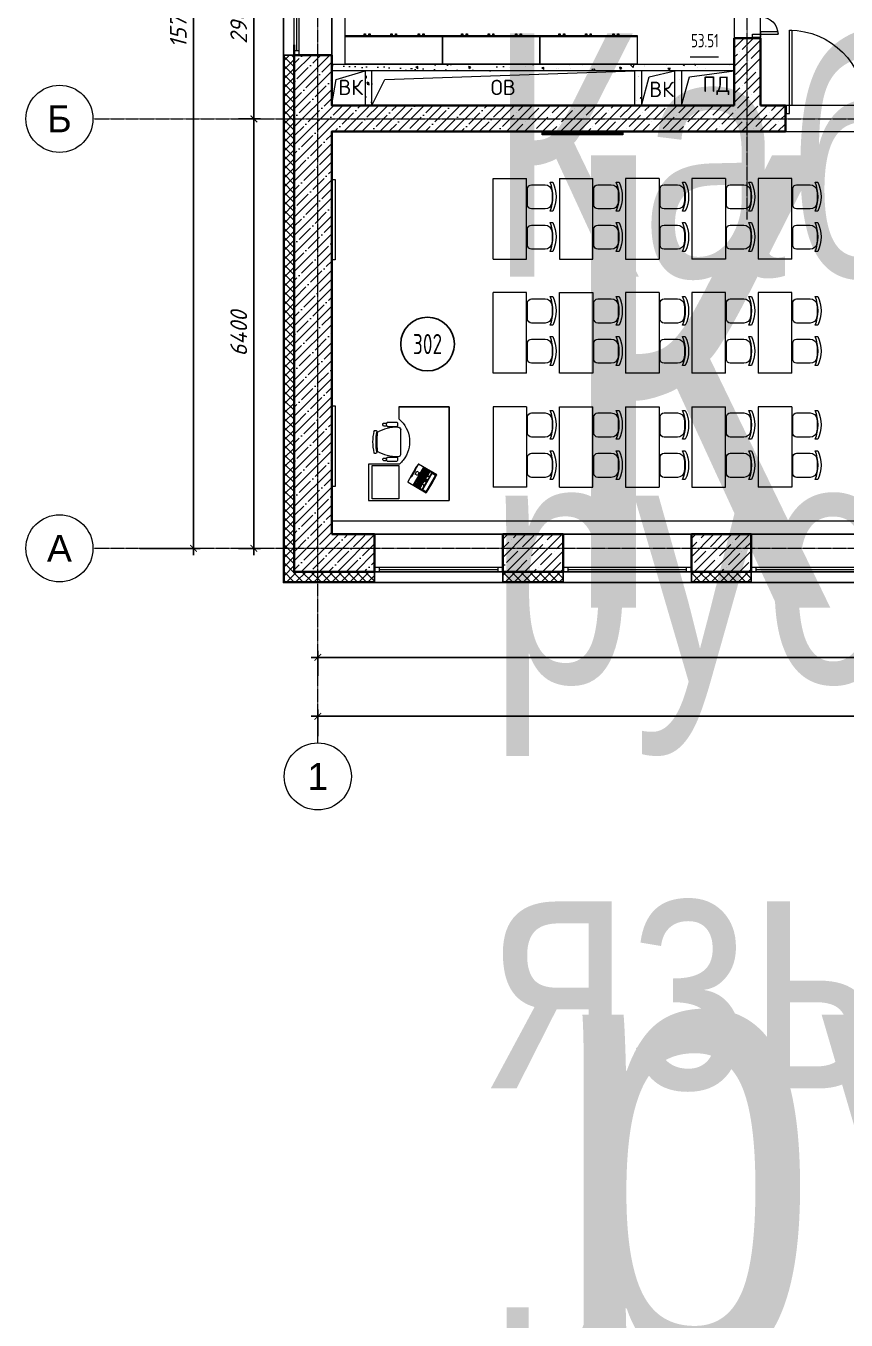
# Model space of a CAD drawing. Header units: millimetres. Extents: x 0 to 168960, y -92093 to 443706.
# Drawn here: x 844 to 13067, y 292703 to 311988 of the extents above; entities that cross this region are included whole.
import ezdxf
from ezdxf.enums import TextEntityAlignment as Align

# ---------------------------------------------------------------- set-up
doc = ezdxf.new("R2018")
doc.units = ezdxf.units.MM
doc.linetypes.add('осевая', pattern=[50.8, 31.75, -6.35, 6.35, -6.35])
for name, color, linetype, lineweight in [('_0', 7, 'Continuous', 15), ('АР_Двери', 250, 'Continuous', 9), ('АР_Названия помещений', 124, 'Continuous', 5), ('АР_Номер помещения', 1, 'Continuous', 25), ('АР_Окна БЛОК', 250, 'Continuous', 13), ('АР_Помещения_площадь', 19, 'Continuous', 9), ('Основная ГКЛ', 250, 'Continuous', 9)]:
    doc.layers.add(name, color=color, linetype=linetype, lineweight=lineweight)
doc.layers.add('АР_Сущ.Несущая стена', color=7, linetype='Continuous')
doc.styles.add('ISOCPEUR', font='isocpeur.ttf', dxfattribs={"height": 175})
doc.styles.add('PDF ISOCPEUR', font='isocpeur.ttf')
doc.styles.get("Standard").update_dxf_attribs({"font": 'arial.ttf'})
doc.styles.add('Текст_М100', font='GOST_Common Italic.ttf', dxfattribs={"height": 250})
doc.dimstyles.new('Размеры_М100', dxfattribs={"dimtxt": 250, "dimasz": 100, "dimexe": 100, "dimexo": 100, "dimgap": 100, "dimtad": 1, "dimrnd": 5, "dimtxsty": 'Текст_М100', "dimblk": 'ARCHTICK', "dimcen": 250, "dimdle": 100, "dimadec": 0, "dimazin": 2, "dimtfac": 1, "dimtmove": 1, "dimatfit": 3, "dimfxl": 1, "dimarcsym": 0})

# ---------------------------------------------------------------- blocks, each defined once
blk = doc.blocks.new('ОКНО 1910')
at = {"layer": 'АР_Окна БЛОК', "color": 8, "ltscale": 0.1}
for points in [[(178763, -124525), (180673, -124525), (180673, -125085), (178763, -125085)], [(178763, -125015), (180673, -125015), (180673, -125085), (178763, -125085)], [(178763, -125015), (178833, -125015), (178833, -125085), (178763, -125085)], [(180603, -125015), (180673, -125015), (180673, -125085), (180603, -125085)]]:
    blk.add_lwpolyline(points, close=True, dxfattribs=at)
blk.add_lwpolyline([(178833, -125050), (180603, -125050)], dxfattribs=at)
blk = doc.blocks.new('3 ЭТАЖ')
at = {"layer": 'АР_Сущ.Несущая стена', "lineweight": 13, "ltscale": 10000}
h = blk.add_hatch(dxfattribs=at)
h.set_pattern_fill('ANSI35', color=8, scale=30)
h.set_pattern_definition([(45, (0, 65599.53), (-134.70384, 134.70384), []), (45, (134.7, 65599.53), (-134.70384, 134.70384), [238.125, -47.625, 0, -47.625])])
h.paths.add_polyline_path([(113713, -51785), (113154, -51785), (113153, -59485), (114353, -59485), (114353, -58925), (113713, -58925), (113713, -52925), (120475, -52925), (120475, -52535), (120103, -52535), (120103, -51535), (119713, -51535), (119713, -52535), (113713, -52535)])
at = {"layer": 'АР_Сущ.Несущая стена', "ltscale": 0.1}
h = blk.add_hatch(dxfattribs=at)
h.set_pattern_fill('ANSI37', color=8, scale=30)
h.set_pattern_definition([(45, (-64451.61, 65599.53), (-67.35192, 67.35192), []), (135, (-64451.61, 65599.53), (-67.35192, -67.35192), [])])
h.paths.add_polyline_path([(114353, -59485), (113153, -59485), (113148, -51785), (112998, -51785), (113003, -59635), (114353, -59635)])
at = {"layer": 'АР_Сущ.Несущая стена', "lineweight": 13, "ltscale": 10000}
h = blk.add_hatch(dxfattribs=at)
h.set_pattern_fill('ANSI35', color=8, scale=30)
h.set_pattern_definition([(45, (-61600, 65599.53), (-134.70384, 134.70384), []), (45, (-61465.3, 65599.53), (-134.70384, 134.70384), [238.125, -47.625, 0, -47.625])])
h.paths.add_polyline_path([(117163, -59130), (116273, -59130), (116273, -59485), (117163, -59485), (117163, -59415)])
h.paths.add_polyline_path([(117163, -58925), (116273, -58925), (116273, -59130), (117163, -59130)])
h = blk.add_hatch(dxfattribs=at)
h.set_pattern_fill('ANSI35', color=8, scale=30)
h.set_pattern_definition([(45, (-58800, 65599.53), (-134.70384, 134.70384), []), (45, (-58665.3, 65599.53), (-134.70384, 134.70384), [238.125, -47.625, 0, -47.625])])
h.paths.add_polyline_path([(119963, -59130), (119073, -59130), (119073, -59485), (119963, -59485), (119963, -59415)])
h.paths.add_polyline_path([(119963, -58925), (119073, -58925), (119073, -59130), (119963, -59130)])
at = {"layer": 'АР_Сущ.Несущая стена', "ltscale": 0.1}
h = blk.add_hatch(dxfattribs=at)
h.set_pattern_fill('ANSI37', color=8, scale=30)
h.set_pattern_definition([(45, (-61600, 65599.53), (-67.35192, 67.35192), []), (135, (-61600, 65599.53), (-67.35192, -67.35192), [])])
h.paths.add_polyline_path([(117163, -59485), (116273, -59485), (116273, -59635), (117163, -59635)])
h = blk.add_hatch(dxfattribs=at)
h.set_pattern_fill('ANSI37', color=8, scale=30)
h.set_pattern_definition([(45, (-58800, 65599.53), (-67.35192, 67.35192), []), (135, (-58800, 65599.53), (-67.35192, -67.35192), [])])
h.paths.add_polyline_path([(119963, -59485), (119073, -59485), (119073, -59635), (119963, -59635)])
at = {"layer": 'АР_Сущ.Несущая стена', "color": 8, "linetype": 'Continuous', "lineweight": 35}
for p, q in [((120103, -51535), (119713, -51535)), ((119713, -51535), (119713, -52535)), ((120103, -52535), (120103, -51535))]:
    blk.add_line(p, q, dxfattribs=at)
at = {"layer": 'АР_Сущ.Несущая стена', "color": 8, "ltscale": 0.1}
for points in [[(174756, -42897), (182078, -42897), (182078, -59645), (112993, -59645), (112993, -42897), (133154, -42897)], [(113153, -51785), (112993, -51785)], [(113003, -51785), (113003, -59635), (114353, -59635)], [(181918, -59485), (113153, -59485)], [(114353, -59485), (114353, -59645)], [(116263, -59485), (116263, -59645)], [(117163, -59485), (117163, -59645)], [(119073, -59485), (119073, -59645)], [(119963, -59485), (119963, -59645)], [(117163, -59635), (116263, -59635)], [(119963, -59635), (119073, -59635)]]:
    blk.add_lwpolyline(points, dxfattribs=at)
at = {"layer": 'АР_Сущ.Несущая стена', "color": 8, "linetype": 'Continuous', "lineweight": 35, "flags": 128}
for points in [[(113153, -51635), (113153, -59485)], [(119713, -52535), (113713, -52535), (113713, -51785), (113153, -51785), (113153, -58925)], [(120475, -52535), (120103, -52535)], [(120475, -52535), (120475, -52925)], [(113713, -58925), (113713, -52925), (120475, -52925)], [(113153, -59485), (114353, -59485), (114353, -58925), (113713, -58925)]]:
    blk.add_lwpolyline(points, dxfattribs=at)
at = {"layer": 'АР_Сущ.Несущая стена', "color": 8, "linetype": 'Continuous', "flags": 128}
blk.add_lwpolyline([(113153, -59485), (113153, -58925)], dxfattribs=at)
at = {"layer": 'АР_Сущ.Несущая стена', "color": 8, "linetype": 'Continuous', "lineweight": 35, "flags": 128}
for points in [[(117163, -59485), (116263, -59485), (116263, -58925), (117163, -58925)], [(119963, -59485), (119963, -58925), (119073, -58925), (119073, -59485)]]:
    blk.add_lwpolyline(points, close=True, dxfattribs=at)
at = {"layer": 'АР_Сущ.Несущая стена', "color": 8, "rotation": 270}
blk.add_blockref('ОКНО 1910', (238238, 128888), dxfattribs=at)
at = {"layer": 'АР_Сущ.Несущая стена', "color": 8}
for p in [(-64410, 65600), (-61600, 65600), (-58800, 65600)]:
    blk.add_blockref('ОКНО 1910', p, dxfattribs=at)
blk = doc.blocks.new('_ArchTick')
at = {"color": 8, "linetype": 'ByBlock', "const_width": 0.15}
blk.add_lwpolyline([(-0.5, -0.5), (0.5, 0.5)], dxfattribs=at)
blk = doc.blocks.new('*D216')
at = {"layer": '_0', "color": 8, "lineweight": -2, "ltscale": 100, "transparency": 16777216}
for p, q in [((5194, 302305), (5194, 302678)), ((22394, 302305), (22394, 302678)), ((5094, 302578), (22494, 302578))]:
    blk.add_line(p, q, dxfattribs=at)
at = {"layer": 'Defpoints', "color": 0, "ltscale": 100, "transparency": 16777216}
for p in [(22394, 302578), (5194, 302205), (22394, 302205)]:
    blk.add_point(p, dxfattribs=at)
at = {"layer": '_0', "color": 8, "lineweight": -2, "ltscale": 100, "transparency": 16777216, "xscale": 100, "yscale": 100, "zscale": 100, "rotation": 180}
blk.add_blockref('_ArchTick', (5194, 302578), dxfattribs=at)
at = {"layer": '_0', "color": 8, "lineweight": -2, "ltscale": 100, "transparency": 16777216, "xscale": 100, "yscale": 100, "zscale": 100}
blk.add_blockref('_ArchTick', (22394, 302578), dxfattribs=at)
at = {"layer": '_0', "color": 8, "ltscale": 100, "transparency": 16777216, "insert": (13794, 302805), "char_height": 250, "attachment_point": 5, "style": 'Текст_М100'}
blk.add_mtext('17200', dxfattribs=at)
blk = doc.blocks.new('*D181')
at = {"layer": '_0', "color": 8, "lineweight": -2, "ltscale": 100, "transparency": 16777216}
for p, q in [((5094, 301700), (73294, 301700)), ((5194, 301405), (5194, 301800)), ((73194, 301405), (73194, 301800))]:
    blk.add_line(p, q, dxfattribs=at)
at = {"layer": 'Defpoints', "color": 0, "ltscale": 100, "transparency": 16777216}
for p in [(73194, 301700), (5194, 301305), (73194, 301305)]:
    blk.add_point(p, dxfattribs=at)
at = {"layer": '_0', "color": 8, "lineweight": -2, "ltscale": 100, "transparency": 16777216, "xscale": 100, "yscale": 100, "zscale": 100, "rotation": 180}
blk.add_blockref('_ArchTick', (5194, 301700), dxfattribs=at)
at = {"layer": '_0', "color": 8, "lineweight": -2, "ltscale": 100, "transparency": 16777216, "xscale": 100, "yscale": 100, "zscale": 100}
blk.add_blockref('_ArchTick', (73194, 301700), dxfattribs=at)
at = {"layer": '_0', "color": 8, "ltscale": 100, "transparency": 16777216, "insert": (39194, 301925), "char_height": 250, "attachment_point": 5, "style": 'Текст_М100'}
blk.add_mtext('68000', dxfattribs=at)
blk = doc.blocks.new('*D182')
at = {"layer": '_0', "color": 8, "lineweight": -2, "ltscale": 100, "transparency": 16777216}
for p, q in [((3341, 304103), (3341, 320003)), ((2544, 319903), (3441, 319903)), ((2544, 304203), (3441, 304203))]:
    blk.add_line(p, q, dxfattribs=at)
at = {"layer": 'Defpoints', "color": 0, "ltscale": 100, "transparency": 16777216}
for p in [(2444, 319903), (3341, 319903), (2444, 304203)]:
    blk.add_point(p, dxfattribs=at)
at = {"layer": '_0', "color": 8, "lineweight": -2, "ltscale": 100, "transparency": 16777216, "xscale": 100, "yscale": 100, "zscale": 100}
for p, rotation in [((3341, 319903), 90), ((3341, 304203), 270)]:
    blk.add_blockref('_ArchTick', p, dxfattribs=dict(at, rotation=rotation))
at = {"layer": '_0', "color": 8, "ltscale": 100, "transparency": 16777216, "insert": (3115, 312053), "char_height": 250, "attachment_point": 5, "rotation": 90, "style": 'Текст_М100'}
blk.add_mtext('15700', dxfattribs=at)
blk = doc.blocks.new('*D183')
at = {"layer": '_0', "color": 8, "lineweight": -2, "ltscale": 100, "transparency": 16777216}
for p, q in [((4241, 304103), (4241, 310703)), ((4012, 310603), (4341, 310603)), ((4012, 304203), (4341, 304203))]:
    blk.add_line(p, q, dxfattribs=at)
at = {"layer": 'Defpoints', "color": 0, "ltscale": 100, "transparency": 16777216}
for p in [(3912, 310603), (4241, 310603), (3912, 304203)]:
    blk.add_point(p, dxfattribs=at)
at = {"layer": '_0', "color": 8, "lineweight": -2, "ltscale": 100, "transparency": 16777216, "xscale": 100, "yscale": 100, "zscale": 100}
for p, rotation in [((4241, 310603), 90), ((4241, 304203), 270)]:
    blk.add_blockref('_ArchTick', p, dxfattribs=dict(at, rotation=rotation))
at = {"layer": '_0', "color": 8, "ltscale": 100, "transparency": 16777216, "insert": (4016, 307403), "char_height": 250, "attachment_point": 5, "rotation": 90, "style": 'Текст_М100'}
blk.add_mtext('6400', dxfattribs=at)
blk = doc.blocks.new('*D184')
at = {"layer": '_0', "color": 8, "lineweight": -2, "ltscale": 100, "transparency": 16777216}
for p, q in [((4241, 310503), (4241, 313603)), ((3903, 313503), (4341, 313503)), ((4012, 310603), (4341, 310603))]:
    blk.add_line(p, q, dxfattribs=at)
at = {"layer": 'Defpoints', "color": 0, "ltscale": 100, "transparency": 16777216}
for p in [(3803, 313503), (4241, 313503), (3912, 310603)]:
    blk.add_point(p, dxfattribs=at)
at = {"layer": '_0', "color": 8, "lineweight": -2, "ltscale": 100, "transparency": 16777216, "xscale": 100, "yscale": 100, "zscale": 100}
for p, rotation in [((4241, 313503), 90), ((4241, 310603), 270)]:
    blk.add_blockref('_ArchTick', p, dxfattribs=dict(at, rotation=rotation))
at = {"layer": '_0', "color": 8, "ltscale": 100, "transparency": 16777216, "insert": (4016, 312053), "char_height": 250, "attachment_point": 5, "rotation": 90, "style": 'Текст_М100'}
blk.add_mtext('2900', dxfattribs=at)
blk = doc.blocks.new('*U292')
at = {"layer": 'АР_Двери', "color": 8}
for points in [[(1431, 1120), (1396, 1120), (1396, 0), (1431, 0)], [(50, 261), (85, 261), (85, 0), (50, 0)], [(50, 0), (0, 0), (0, -120), (50, -120)], [(1431, 0), (1481, 0), (1481, -120), (1431, -120)]]:
    blk.add_lwpolyline(points, close=True, dxfattribs=at)
for centre, radius, start, end in [((1431, 0), 1120, 90, 180), ((50, 0), 261, 0, 90)]:
    blk.add_arc(centre, radius, start, end, dxfattribs=at)
at = {"layer": 'Основная ГКЛ', "color": 8, "ltscale": 5}
for p, q in [((-10, 0), (-10, -120)), ((1491, 0), (1491, -120))]:
    blk.add_line(p, q, dxfattribs=at)
blk = doc.blocks.new('*U373')
at = {"layer": 'АР_Помещения_площадь', "color": 8}
blk.add_line((-16364, 2101), (-16786, 2101), dxfattribs=at)
at = {"color": 8, "style": 'ISOCPEUR', "width": 0.7, "flags": 1}
blk.add_attdef('КАТЕГОРИЯ', (-499, -2092), '', height=250, dxfattribs=at)
at = {"layer": 'АР_Номер помещения', "color": 8, "style": 'ISOCPEUR', "width": 0.7}
blk.add_attdef('НОМЕР_ПОМЕЩЕНИЯ', text='', height=300, dxfattribs=at).set_placement((-18960, 9140), align=Align.MIDDLE_CENTER)
at = {"layer": 'АР_Помещения_площадь', "color": 8, "style": 'ISOCPEUR', "width": 0.7}
blk.add_attdef('ПЛОЩАДЬ_ПОМЕЩЕНИЯ', text='', height=200, dxfattribs=at).set_placement((-16359, 2348), align=Align.MIDDLE_RIGHT)
at = {"layer": 'АР_Помещения_площадь', "color": 8, "lineweight": 30, "width": 0.7, "flags": 104}
blk.add_attdef('ИМЯ_ПОМЕЩЕНИЯ', text='', height=100, dxfattribs=at).set_placement((158, 1217), align=Align.MIDDLE_CENTER)
blk = doc.blocks.new('*U364')
at = {"layer": 'АР_Номер помещения', "color": 8}
blk.add_circle((-20709, 4833), 400, dxfattribs=at)
at = {"color": 8, "style": 'ISOCPEUR', "width": 0.7, "flags": 1}
blk.add_attdef('КАТЕГОРИЯ', (-499, -2092), '', height=250, dxfattribs=at)
at = {"layer": 'АР_Номер помещения', "color": 8, "style": 'ISOCPEUR', "width": 0.7}
blk.add_attdef('НОМЕР_ПОМЕЩЕНИЯ', text='', height=300, dxfattribs=at).set_placement((-20709, 4833), align=Align.MIDDLE_CENTER)
at = {"layer": 'АР_Помещения_площадь', "color": 8, "style": 'ISOCPEUR', "width": 0.7}
blk.add_attdef('ПЛОЩАДЬ_ПОМЕЩЕНИЯ', text='', height=200, dxfattribs=at).set_placement((-13886, 2574), align=Align.MIDDLE_RIGHT)
at = {"layer": 'АР_Помещения_площадь', "color": 8, "lineweight": 30, "width": 0.7, "flags": 104}
blk.add_attdef('ИМЯ_ПОМЕЩЕНИЯ', text='', height=100, dxfattribs=at).set_placement((158, 1217), align=Align.MIDDLE_CENTER)
blk = doc.blocks.new('A$C3da1b1ea')
at = {"color": 8, "lineweight": 0}
blk.add_lwpolyline([(0, 0), (50, 0), (50, -1200), (0, -1200), (0, 0)], dxfattribs=at)
blk = doc.blocks.new('laptop')
at = {"color": 8}
for p, q in [((-150, 325), (-155, 323)), ((-150, 325), (-155, 323)), ((-155, 323), (-155, 10)), ((-155, 323), (-155, 10)), ((-150, 313), (-155, 311)), ((155, 248), (-155, 248)), ((0, 326), (-150, 325)), ((0, 326), (-150, 325)), ((0, 314), (-150, 313)), ((-147, 210), (-147, 234)), ((-147, 210), (-147, 100)), ((147, 210), (-147, 210)), ((-147, 210), (-72, 210)), ((-130, 194), (-147, 194)), ((-143, 309), (-140, 310)), ((-143, 254), (-143, 309)), ((-140, 253), (-143, 254)), ((-140, 310), (140, 310)), ((140, 253), (-140, 253)), ((-137, 244), (-96, 244)), ((-130, 210), (-130, 194)), ((-128, 210), (-128, 194)), ((76, 194), (-128, 194)), ((-111, 210), (-111, 194)), ((-94, 210), (-94, 194)), ((-68, 219), (-92, 243)), ((-77, 210), (-77, 194)), ((-60, 210), (-60, 194)), ((-43, 210), (-43, 194)), ((-26, 210), (-26, 194)), ((-19, 242), (-21, 242)), ((-21, 242), (-21, 237)), ((-21, 237), (-19, 237)), ((-21, 226), (-21, 220)), ((21, 226), (-21, 226)), ((-21, 220), (21, 220)), ((-19, 237), (-19, 242)), ((-9, 210), (-9, 194)), ((-6, 242), (-8, 242)), ((-8, 242), (-8, 237)), ((-8, 237), (-6, 237)), ((-6, 237), (-6, 242)), ((150, 325), (0, 326)), ((150, 325), (0, 326)), ((150, 313), (0, 314)), ((8, 242), (6, 242)), ((6, 242), (6, 237)), ((6, 237), (8, 237)), ((8, 237), (8, 242)), ((8, 210), (8, 194)), ((21, 242), (19, 242)), ((19, 242), (19, 237)), ((19, 237), (21, 237)), ((21, 237), (21, 242)), ((21, 220), (21, 226)), ((25, 210), (25, 194)), ((42, 210), (42, 194)), ((59, 210), (59, 194)), ((68, 219), (92, 243)), ((69, 210), (69, 211)), ((69, 210), (69, 211)), ((147, 210), (69, 210)), ((76, 210), (76, 194)), ((79, 210), (79, 194)), ((147, 194), (79, 194)), ((96, 244), (137, 244)), ((96, 210), (96, 194)), ((113, 210), (113, 194)), ((130, 210), (130, 194)), ((140, 310), (143, 309)), ((143, 254), (140, 253)), ((143, 309), (143, 254)), ((147, 234), (147, 210)), ((147, 210), (147, 100)), ((155, 323), (150, 325)), ((155, 323), (150, 325)), ((155, 311), (150, 313)), ((155, 10), (155, 323)), ((155, 10), (155, 323)), ((-155, 10), (-155, 8)), ((-155, 8), (-152, 5)), ((-152, 5), (-150, 5)), ((-150, 5), (0, 0)), ((147, 192), (-147, 192)), ((147, 173), (-147, 173)), ((147, 155), (-147, 155)), ((147, 137), (-147, 137)), ((147, 118), (-147, 118)), ((147, 100), (-147, 100)), ((-138, 192), (-138, 173)), ((-129, 173), (-129, 155)), ((-123, 155), (-123, 137)), ((-123, 118), (-123, 100)), ((-119, 192), (-119, 173)), ((-114, 137), (-114, 118)), ((-110, 173), (-110, 155)), ((-103, 155), (-103, 137)), ((-99, 192), (-99, 173)), ((-98, 118), (-98, 100)), ((-94, 137), (-94, 118)), ((-90, 173), (-90, 155)), ((-84, 155), (-84, 137)), ((-80, 192), (-80, 173)), ((-75, 137), (-75, 118)), ((-74, 118), (-74, 100)), ((-71, 173), (-71, 155)), ((-64, 155), (-64, 137)), ((-60, 192), (-60, 173)), ((-59, 14), (-59, 1)), ((59, 14), (-59, 14)), ((-59, 1), (-59, 14)), ((-59, 14), (59, 14)), ((-55, 137), (-55, 118)), ((-55, 118), (-55, 100)), ((-51, 173), (-51, 155)), ((-45, 155), (-45, 137)), ((-41, 192), (-41, 173)), ((-36, 137), (-36, 118)), ((-32, 173), (-32, 155)), ((-25, 155), (-25, 137)), ((-21, 192), (-21, 173)), ((-16, 137), (-16, 118)), ((-12, 173), (-12, 155)), ((-6, 155), (-6, 137)), ((-2, 192), (-2, 173)), ((0, 0), (150, 5)), ((3, 137), (3, 118)), ((7, 173), (7, 155)), ((9, 118), (9, 100)), ((14, 155), (14, 137)), ((18, 192), (18, 173)), ((23, 137), (23, 118)), ((27, 173), (27, 155)), ((29, 118), (29, 100)), ((33, 155), (33, 137)), ((37, 192), (37, 173)), ((42, 137), (42, 118)), ((46, 173), (46, 155)), ((48, 118), (48, 100)), ((53, 155), (53, 137)), ((57, 192), (57, 173)), ((59, 1), (59, 14)), ((59, 14), (59, 1)), ((62, 137), (62, 118)), ((66, 173), (66, 155)), ((68, 118), (68, 100)), ((72, 155), (72, 137)), ((76, 192), (76, 173)), ((81, 137), (81, 118)), ((85, 173), (85, 155)), ((87, 118), (87, 100)), ((90, 118), (90, 100)), ((92, 155), (92, 137)), ((96, 192), (96, 173)), ((105, 173), (105, 155)), ((109, 137), (109, 100)), ((129, 192), (129, 100)), ((150, 5), (153, 6)), ((153, 6), (155, 8)), ((155, 8), (155, 10))]:
    blk.add_line(p, q, dxfattribs=at)
blk.add_lwpolyline([(-52, 79), (-4, 79), (-4, 39), (-52, 39)], close=True, dxfattribs=at)
for centre, radius, start, end in [((-137, 234), 10, 90, 180), ((-96, 239), 5, 45, 90), ((-72, 215), 5, 270, 45), ((72, 215), 5, 135, 236.1175), ((96, 239), 5, 90, 135), ((137, 234), 10, 0, 90), ((-150, 10), 5, 180, 266.4167), ((0, 2405), 2405, 266.4167, 273.5833), ((150, 10), 5, 273.5833, 0)]:
    blk.add_arc(centre, radius, start, end, dxfattribs=at)
blk = doc.blocks.new('мваи')
at = {"color": 8}
for points in [[(95699, 222916), (95154, 222916), (95154, 221715), (96551, 221715), (96551, 222466), (96371, 222466)], [(95699, 222456), (95699, 222916)], [(95741, 222641), (95741, 222493)], [(95752, 222694), (95752, 222646)], [(95789, 222694), (95789, 222646)], [(95800, 222641), (95800, 222493)], [(96260, 222641), (96260, 222493)], [(96271, 222694), (96271, 222646)], [(96308, 222694), (96308, 222646)], [(96324, 222641), (96324, 222493)], [(96551, 222466), (96551, 221715), (95154, 221715)]]:
    blk.add_lwpolyline(points, dxfattribs=at)
blk.add_lwpolyline([(95180, 222864), (95678, 222864), (95678, 222466), (95180, 222466)], close=True, dxfattribs=at)
blk.add_lwpolyline([(96250, 222482, 0.127479), (96170, 222789, 0.028308), (95890, 222789, 0.127479), (95810, 222482, 0.416667), (95858, 222435), (96207, 222435)], format="xyb", dxfattribs=at)
for centre, radius, start, end in [((96030, 222190), 667, 75.9812, 104.0188), ((96030, 221982), 829, 78.7648, 101.2352)]:
    blk.add_arc(centre, radius, start, end, dxfattribs=at)
for points in [[(95868, 222795), (95858, 222800), (95852, 222821), (95863, 222832)], [(95863, 222832), (95863, 222837), (95868, 222837), (95868, 222837)], [(96191, 222837), (96202, 222832), (96207, 222816), (96197, 222800)], [(96197, 222800), (96197, 222800), (96197, 222795), (96191, 222795)], [(95741, 222641), (95757, 222652), (95778, 222652), (95800, 222641)], [(95752, 222694), (95757, 222705), (95768, 222710), (95778, 222705)], [(95778, 222705), (95784, 222699), (95784, 222699), (95789, 222694)], [(96260, 222641), (96281, 222652), (96302, 222652), (96324, 222641)], [(96271, 222694), (96276, 222705), (96292, 222710), (96302, 222705)], [(96302, 222705), (96302, 222699), (96308, 222699), (96308, 222694)], [(95757, 222403), (95736, 222419), (95715, 222435), (95699, 222456)], [(95800, 222493), (95778, 222482), (95757, 222482), (95741, 222493)], [(96371, 222466), (96218, 222281), (95942, 222249), (95757, 222403)], [(96250, 222482), (96255, 222456), (96234, 222435), (96207, 222435)], [(96324, 222493), (96302, 222482), (96281, 222482), (96260, 222493)]]:
    blk.add_open_spline(points, degree=3, dxfattribs=at)
at = {"color": 8, "rotation": 150}
blk.add_blockref('laptop', (95567, 222259), dxfattribs=at)
blk = doc.blocks.new('Стул парты')
at = {"color": 8}
for points in [[(-95, -360, -0.36493), (-180, -259), (-180, -58, -0.414078), (-122, 0), (122, 0, -0.414078), (180, -58), (180, -259, -0.36493), (95, -360, -0.041656)], [(-212, -334, 0.203875), (217, -334), (217, -374, -0.227009), (-212, -374)]]:
    blk.add_lwpolyline(points, format="xyb", close=True, dxfattribs=at)
blk = doc.blocks.new('тумба под доской')
at = {"color": 8}
for points in [[(-1451, -426), (0, -426), (0, 0), (-1451, 0)], [(-1165, -453), (-1149, -453), (-1149, -426), (-1165, -426)], [(-1096, -453), (-1080, -453), (-1080, -426), (-1096, -426)], [(-768, -453), (-752, -453), (-752, -426), (-768, -426)], [(-699, -453), (-683, -453), (-683, -426), (-699, -426)], [(-360, -453), (-344, -453), (-344, -426), (-360, -426)], [(-291, -453), (-275, -453), (-275, -426), (-291, -426)]]:
    blk.add_lwpolyline(points, close=True, dxfattribs=at)
blk.add_lwpolyline([(-1451, -410), (0, -410)], dxfattribs=at)

msp = doc.modelspace()

# ---------------------------------------------------------------- hatches: boundary and pattern name
at = {"layer": '_0', "ltscale": 100}
h = msp.add_hatch(dxfattribs=at)
h.set_pattern_fill('AR-CONC', color=256, scale=2, angle=90)
h.set_pattern_definition([(140, (-108312.07, 505231.08), (31.87817, 364.36934), [38.1, -419.1]), (85, (-108312.07, 505231.1), (-382.1137, -70.48684), [30.48, -335.28117]), (190.45144, (-108309.4, 505261.45), (-350.2355, 293.8825), [32.38, -356.1805]), (136.1842, (-108413.67, 505231.1), (84.0847, 542.1581), [57.15, -628.65]), (186.63556, (-108406.66, 505276.26), (-494.8522, 474.8083), [48.57, -534.2712]), (81.18415, (-108413.67, 505231.1), (-494.8522, 474.8083), [45.72, -502.9195]), (111, (-108388.27, 505281.88), (204.5304, 303.2288), [38.1, -419.1]), (56, (-108388.27, 505281.9), (-368.37593, 123.60406), [30.48, -335.28]), (161.45145, (-108371.22, 505307.15), (-163.84554, 426.83284), [32.38, -356.1799]), (127.5, (-108312.07, 505231.08), (-169.11008, 6.17721), [0, -331.216, 0, -340.36, 0, -336.55]), (97.5, (-108312.07, 505231.08), (-200.36115, 133.63933), [0, -194.056, 0, -323.596, 0, -128.27]), (57.5, (-108312.07, 505117.8), (11.45749, 271.18119), [0, -127, 0, -396.24, 0, -525.78]), (47.5, (-108312.07, 505067), (-50.85298, 296.25836), [0, -165.1, 0, -263.144, 0, -373.38])])
h.paths.add_polyline_path([(11401.278, 311418.241), (5401.278, 311418.241), (5401.278, 311318.241), (11401.278, 311318.241)])
h.paths.add_polyline_path([(6001.278, 311318.241), (5901.278, 311318.241), (5901.278, 310803.434), (6001.278, 310803.434)])
h.paths.add_polyline_path([(10016.347, 311318.241), (9916.347, 311318.241), (9916.347, 310803.434), (10016.347, 310803.434)])
h.paths.add_polyline_path([(10615.127, 311318.241), (10516.347, 311318.241), (10515.127, 311317.949), (10515.127, 310803.434), (10615.127, 310803.434)])

# ---------------------------------------------------------------- linework, layer by layer
at = {"layer": '_0', "linetype": 'осевая', "ltscale": 0.3}
for p, q in [((5193.707, 301304.542), (5193.707, 326353.426)), ((11593.707, 309103.426), (11593.707, 326353.426)), ((1843.707, 310603.426), (74501.816, 310603.426)), ((1843.707, 304203.426), (74501.816, 304203.426))]:
    msp.add_line(p, q, dxfattribs=at)
at = {"layer": '_0'}
for p, q in [((7806.093, 309713.432), (8306.093, 309713.432)), ((7806.093, 308513.432), (7806.093, 309713.432)), ((8306.093, 308513.432), (8306.093, 309713.432)), ((8793.599, 309713.432), (9293.599, 309713.432)), ((8793.599, 309713.432), (8793.599, 308513.432)), ((9293.599, 308513.432), (9293.599, 309713.432)), ((10281.105, 309713.432), (9781.105, 309713.432)), ((9781.105, 309713.432), (9781.105, 308513.432)), ((10281.105, 309713.432), (10281.105, 308513.432)), ((11268.611, 309713.432), (10768.611, 309713.432)), ((10768.611, 309713.432), (10768.611, 308513.432)), ((11268.611, 309713.432), (11268.611, 308513.432)), ((12256.117, 309713.432), (11756.117, 309713.432)), ((11756.117, 309713.432), (11756.117, 308513.432)), ((12256.117, 308513.432), (12256.117, 309713.432)), ((7806.093, 308513.432), (8306.093, 308513.432)), ((8793.599, 308513.432), (9293.599, 308513.432)), ((9781.105, 308513.432), (10281.105, 308513.432)), ((11268.611, 308513.432), (10768.611, 308513.432)), ((12256.117, 308513.432), (11756.117, 308513.432)), ((8306.093, 308013.432), (7806.093, 308013.432)), ((7806.093, 306813.432), (7806.093, 308013.432)), ((8306.093, 306813.432), (8306.093, 308013.432)), ((8793.599, 308013.432), (9293.599, 308013.432)), ((8793.599, 306813.432), (8793.599, 308013.432)), ((9293.599, 308013.432), (9293.599, 306813.432)), ((10281.105, 308013.432), (9781.105, 308013.432)), ((9781.105, 308013.432), (9781.105, 306813.432)), ((10281.105, 308013.432), (10281.105, 306813.432)), ((11268.611, 308013.432), (10768.611, 308013.432)), ((10768.611, 308013.432), (10768.611, 306813.432)), ((11268.611, 306813.432), (11268.611, 308013.432)), ((12256.117, 308013.432), (11756.117, 308013.432)), ((11756.117, 308013.432), (11756.117, 306813.432)), ((12256.117, 306813.432), (12256.117, 308013.432)), ((8306.093, 306813.432), (7806.093, 306813.432)), ((9293.599, 306813.432), (8793.599, 306813.432)), ((10281.105, 306813.432), (9781.105, 306813.432)), ((11268.611, 306813.432), (10768.611, 306813.432)), ((12256.117, 306813.432), (11756.117, 306813.432)), ((8306.093, 306313.432), (7806.093, 306313.432)), ((7806.093, 306313.432), (7806.093, 305113.432)), ((8306.093, 306313.432), (8306.093, 305113.432)), ((8793.599, 306313.432), (9293.599, 306313.432)), ((8793.599, 305113.432), (8793.599, 306313.432)), ((9293.599, 305113.432), (9293.599, 306313.432)), ((9781.105, 306313.432), (10281.105, 306313.432)), ((9781.105, 306313.432), (9781.105, 305113.432)), ((10281.105, 306313.432), (10281.105, 305113.432)), ((10768.611, 306313.432), (11268.611, 306313.432)), ((10768.611, 306313.432), (10768.611, 305113.432)), ((11268.611, 305113.432), (11268.611, 306313.432)), ((12256.117, 306313.432), (11756.117, 306313.432)), ((11756.117, 306313.432), (11756.117, 305113.432)), ((12256.117, 306313.432), (12256.117, 305113.432)), ((8306.093, 305113.432), (7806.093, 305113.432)), ((8793.599, 305113.432), (9293.599, 305113.432)), ((9781.105, 305113.432), (10281.105, 305113.432)), ((10768.611, 305113.432), (11268.611, 305113.432)), ((12256.117, 305113.432), (11756.117, 305113.432))]:
    msp.add_line(p, q, dxfattribs=at)
for points in [[(11401.278, 310803.434), (5401.278, 310803.434), (5401.278, 319721.793), (11401.278, 319721.793)], [(33785.084, 310706.434), (22591.278, 310706.434), (22591.278, 310803.434), (11791.279, 310803.434), (11791.278, 313721.793), (12391.278, 313721.793), (12391.278, 319721.793), (19461.278, 319721.793), (19461.278, 314261.512), (19161.278, 314261.512), (19161.278, 313408.559), (22533.693, 313408.559), (22533.693, 313311.512), (26565.992, 313311.512), (26565.992, 314231.512), (28265.992, 314231.512), (28265.992, 313311.512), (33785.328, 313313.434)], [(5401.278, 309699.545), (5454.218, 309699.545), (5454.218, 308500.803), (5401.278, 308500.803)], [(5401.273, 306326.055), (5454.213, 306326.055), (5454.213, 305126.055), (5401.273, 305126.055)]]:
    msp.add_lwpolyline(points, close=True, dxfattribs=at)
at = {"layer": '_0', "ltscale": 0.1}
for points in [[(5401.278, 311418.241), (5601.249, 311421.676), (5601.249, 319721.793)], [(10016.347, 311318.241), (10016.347, 310803.434), (9916.347, 310803.434), (9916.347, 311318.241)], [(10615.127, 311318.241), (10615.127, 310803.434), (10515.127, 310803.434), (10515.127, 311318.241)], [(5401.278, 304413.434), (5401.278, 304613.434), (13791.278, 304613.434), (13791.278, 304413.434)]]:
    msp.add_lwpolyline(points, dxfattribs=at)
at = {"layer": '_0'}
for points in [[(5401.278, 311418.241), (11401.278, 311418.241)], [(5401.278, 310818.241), (5468.884, 311189.994), (5901.278, 311318.241)], [(11401.278, 311318.241), (5401.278, 311318.241)], [(5901.278, 311318.241), (5901.278, 310803.434)], [(6001.278, 310803.434), (6001.278, 311318.241)], [(6001.278, 310803.434), (6192.289, 311189.994), (9916.347, 311318.241)], [(10016.347, 310803.434), (10133.107, 311226.815), (10516.347, 311318.241)], [(10615.127, 310803.434), (10733.107, 311226.815), (11396.347, 311318.241)], [(13791.278, 304413.434), (5401.279, 304413.434), (5401.278, 310413.434), (13791.278, 310413.434)]]:
    msp.add_lwpolyline(points, dxfattribs=at)
at = {"layer": '_0', "linetype": 'Continuous', "flags": 128}
for points in [[(9916.347, 311318.241), (6001.278, 311318.241)], [(10516.347, 311318.241), (10016.347, 311318.241)]]:
    msp.add_lwpolyline(points, dxfattribs=at)
at = {"layer": '_0', "const_width": 50}
msp.add_lwpolyline([(9738.604, 310388.434), (8538.604, 310388.434)], dxfattribs=at)
at = {"layer": '_0', "ltscale": 100}
for centre in [(1343.707, 310603.426), (1343.707, 304203.426), (5193.707, 300804.542)]:
    msp.add_circle(centre, 500, dxfattribs=at)

# ---------------------------------------------------------------- block references
at = {"layer": '_0'}
msp.add_blockref('3 ЭТАЖ', (-108312.067, 363338.701), dxfattribs=at)
ref = msp.add_blockref('*U373', (27528.674, 309421.205), dxfattribs=at)
lines = msp.add_mtext('\\W0.8000;Кабинет русского языка и литературы', dxfattribs={"layer": 'АР_Названия помещений', "color": 8, "insert": (7739.846, 311877.715), "char_height": 3627.57557, "width": 1605.48639, "attachment_point": 1})
ref.add_attrib('ИМЯ_ПОМЕЩЕНИЯ', '', (7739.846, 311877.715), dxfattribs={"flags": 104}).embed_mtext(lines)
ref.add_attrib('ПЛОЩАДЬ_ПОМЕЩЕНИЯ', '53.51', dxfattribs={"layer": 'АР_Помещения_площадь', "color": 8, "height": 200, "style": 'ISOCPEUR', "width": 0.7}).set_placement((11169.558, 311769.071), align=Align.MIDDLE_RIGHT)
at = {"layer": '_0', "linetype": 'ByBlock', "xscale": -1, "rotation": 270}
msp.add_blockref('*U292', (11791.278, 311813.434), dxfattribs=at)
at = {"layer": '_0', "xscale": -1, "rotation": 180}
for p in [(7051.897, 311418.235, 0), (8502.512, 311418.235, 0), (9953.128, 311418.235, 0)]:
    msp.add_blockref('тумба под доской', p, dxfattribs=at)
at = {"layer": '_0', "linetype": 'ByBlock', "xscale": -1}
msp.add_blockref('*U292', (13653.321, 310803.434), dxfattribs=at)
at = {"layer": '_0'}
ref = msp.add_blockref('*U364', (27538.426, 302414.592), dxfattribs=at)
ref.add_attrib('НОМЕР_ПОМЕЩЕНИЯ', '302', dxfattribs={"layer": 'АР_Номер помещения', "color": 8, "height": 300, "style": 'ISOCPEUR', "width": 0.7}).set_placement((6828.941, 307247.211), align=Align.MIDDLE_CENTER)
lines = msp.add_mtext('\\W0.8000;Кабинет русского языка и литературы', dxfattribs={"layer": 'АР_Названия помещений', "color": 8, "insert": (8672.185, 310060.392), "char_height": 6743.45088, "width": 1202.97288, "attachment_point": 1})
ref.add_attrib('ИМЯ_ПОМЕЩЕНИЯ', '', (8672.185, 310060.392), dxfattribs={"flags": 104}).embed_mtext(lines)
at = {"layer": '_0', "lineweight": 0, "rotation": 270}
msp.add_blockref('A$C3da1b1ea', (9738.604, 310413.434), dxfattribs=at)
at = {"layer": '_0', "rotation": 89.99999999999999}
for name, p in [('Стул парты', (8321.164, 309440.535)), ('Стул парты', (9308.671, 309440.535)), ('Стул парты', (10296.177, 309440.535)), ('Стул парты', (11283.683, 309440.535)), ('Стул парты', (12271.189, 309440.535)), ('Стул парты', (8321.164, 308840.535)), ('Стул парты', (9308.671, 308840.535)), ('Стул парты', (10296.177, 308840.535)), ('Стул парты', (11283.683, 308840.535)), ('Стул парты', (12271.189, 308840.535)), ('Стул парты', (8321.164, 307740.535)), ('Стул парты', (9308.671, 307740.535)), ('Стул парты', (10296.177, 307740.535)), ('Стул парты', (11283.683, 307740.535)), ('Стул парты', (12271.189, 307740.535)), ('Стул парты', (8321.164, 307140.535)), ('Стул парты', (9308.671, 307140.535)), ('Стул парты', (10296.177, 307140.535)), ('Стул парты', (11283.683, 307140.535)), ('Стул парты', (12271.189, 307140.535)), ('мваи', (228867.551, 209759.753)), ('Стул парты', (8321.164, 306040.535)), ('Стул парты', (9308.671, 306040.535)), ('Стул парты', (10296.177, 306040.535)), ('Стул парты', (11283.683, 306040.535)), ('Стул парты', (12271.189, 306040.535)), ('Стул парты', (8321.164, 305440.535)), ('Стул парты', (9308.671, 305440.535)), ('Стул парты', (10296.177, 305440.535)), ('Стул парты', (11283.683, 305440.535)), ('Стул парты', (12271.189, 305440.535))]:
    msp.add_blockref(name, p, dxfattribs=at)

# ---------------------------------------------------------------- texts
at = {"layer": '_0', "ltscale": 100}
for s, p in [('Б', (1343.707, 310603.426)), ('А', (1343.707, 304203.426)), ('1', (5193.707, 300804.542))]:
    msp.add_text(s, height=400, dxfattribs=at).set_placement(p, align=Align.MIDDLE_CENTER)
at = {"layer": '_0', "lineweight": 30, "insert": (5500.023, 310956.768), "char_height": 229.1932, "attachment_point": 7, "style": 'PDF ISOCPEUR'}
msp.add_mtext('ВК', dxfattribs=at)
at = {"layer": '_0', "lineweight": 5, "ltscale": 0.1, "char_height": 229.1932, "attachment_point": 7, "style": 'PDF ISOCPEUR'}
for s, insert in [('ОВ', (7771.288, 310956.768)), ('ВК', (10132.259, 310927.595)), ('ПД', (10928.671, 310956.768))]:
    msp.add_mtext(s, dxfattribs=dict(at, insert=insert))

# ---------------------------------------------------------------- dimensions: what is measured, and where the dimension line sits
at = {"layer": '_0', "ltscale": 100}
for base, p1, p2, picture, middle in [((3341.374, 319903.426), (2443.707, 304203.426), (2443.707, 319903.426), '*D182', (3114.765, 312053.426)), ((4241.379, 313503.426), (3912.029, 310603.426), (3803.333, 313503.426), '*D184', (4016.379, 312053.426)), ((4241.379, 310603.426), (3912.029, 304203.426), (3912.029, 310603.426), '*D183', (4016.379, 307403.426))]:
    dim = msp.add_linear_dim(base=base, p1=p1, p2=p2, angle=90, dimstyle='Размеры_М100', override={"dimclrd": 8, "dimclre": 8, "dimclrt": 8}, dxfattribs=at)
    dim.commit()
    dim.dimension.update_dxf_attribs({"geometry": picture, "text_midpoint": middle})
for base, p1, p2, picture, middle in [((22393.707, 302578.312), (5193.707, 302204.542), (22393.707, 302204.542), '*D216', (13793.707, 302804.922)), ((73193.707, 301700.466), (5193.707, 301304.542), (73193.707, 301304.542), '*D181', (39193.707, 301925.466))]:
    dim = msp.add_linear_dim(base=base, p1=p1, p2=p2, dimstyle='Размеры_М100', override={"dimclrd": 8, "dimclre": 8, "dimclrt": 8}, dxfattribs=at)
    dim.commit()
    dim.dimension.update_dxf_attribs({"geometry": picture, "text_midpoint": middle})

doc.saveas('drawing.dxf')
